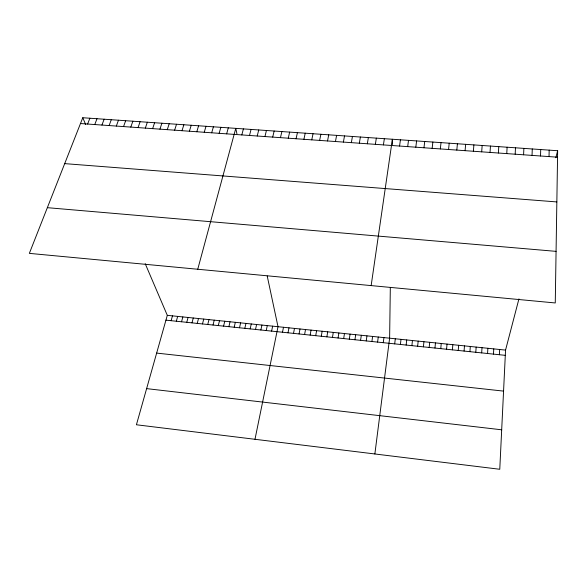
<?xml version="1.0" encoding="UTF-8"?>
<svg xmlns="http://www.w3.org/2000/svg" width="587" height="587" viewBox="0 0 587 587"><rect width="100%" height="100%" fill="white"/><g stroke="black" fill="none" stroke-linecap="round" stroke-linejoin="round"><path stroke-width="0.88" d="M390.318 287.608L389.621 338.185L374.866 453.971M392.307 144.659L392.38 139.244L371.153 285.598M557.65 150.727L555.265 302.958L29.35 253.371L82.767 117.73L557.65 150.727L555.816 157.734M549.028 156.59L549.168 150.133M540.524 155.995L540.715 149.546M532.049 155.394L532.277 148.959M523.597 154.799L523.868 148.379M518.937 298.886L505.554 350.101L499.772 469.27L136.419 424.768L167.302 315.329L145.209 263.688M515.173 154.205L515.481 147.792M499.376 354.724L499.654 349.5M506.764 153.611L507.117 147.212M493.469 354.108L493.762 348.891M487.562 353.499L487.878 348.289M498.385 153.016L498.774 146.633M481.678 352.89L482.008 347.687M490.028 152.429L490.461 146.053M475.8 352.281L476.152 347.078M469.93 351.672L470.304 346.484M481.685 151.842L482.162 145.481M464.075 351.063L464.471 345.882M473.371 151.255L473.892 144.908M458.227 350.461L458.645 345.281M452.401 349.852L452.834 344.686M446.575 349.25L447.03 344.085M465.087 150.668L465.638 144.329M440.764 348.649L441.241 343.49M456.818 150.089L457.412 143.764M434.967 348.047L435.459 342.896M429.178 347.445L429.691 342.309M448.571 149.509L449.202 143.191M423.403 346.851L423.931 341.715M440.345 148.929L441.02 142.619M417.636 346.249L418.186 341.12M411.883 345.655L412.456 340.533M432.149 148.35L432.861 142.054M406.138 345.061L406.725 339.946M400.4 344.466L401.016 339.359M423.968 147.77L424.717 141.489M394.684 343.872L395.308 338.772M415.809 147.198L416.601 140.924M383.267 342.691L383.935 337.606M407.679 146.625L408.508 140.359M377.58 342.096L378.27 337.019M399.564 146.053L400.429 139.801M371.901 341.509L372.606 336.439M366.237 340.922L366.956 335.859M360.579 340.335L361.321 335.28M354.93 339.748L355.693 334.7M383.406 144.908L384.353 138.686M349.294 339.169L350.079 334.12M343.674 338.582L344.474 333.548M375.364 144.343L376.34 138.128M338.061 338.002L338.875 332.968M367.337 143.778L368.357 137.571M332.455 337.422L333.291 332.396M359.332 143.213L360.389 137.02M326.864 336.843L327.715 331.824M321.28 336.263L322.153 331.251M315.711 335.683L316.598 330.679M351.349 142.648L352.442 136.47M310.149 335.104L311.051 330.107M343.388 142.091L344.518 135.92M304.594 334.531L305.519 329.542M299.054 333.959L300.001 328.977M335.448 141.526L336.615 135.37M293.522 333.387L294.483 328.404M288.004 332.814L288.987 327.839M327.531 140.968L328.735 134.819M319.636 140.41L320.876 134.276M282.494 332.242L283.492 327.275M254.985 439.289L278.011 326.71L267.21 275.993M271.612 331.112L272.647 326.159M311.763 139.86L313.04 133.733M266.234 330.554L267.283 325.609M303.905 139.302L305.218 133.183M260.87 329.997L261.934 325.059M255.514 329.446L256.6 324.508M296.075 138.752L297.418 132.647M250.165 328.889L251.265 323.965M288.261 138.202L289.64 132.104M244.83 328.338L245.946 323.415M239.503 327.781L240.641 322.872M280.469 137.651L281.885 131.569M234.191 327.23L235.336 322.329M272.698 137.101L274.151 131.026M228.879 326.68L230.045 321.779M223.581 326.13L224.762 321.236M218.298 325.587L219.494 320.7M264.942 136.558L266.432 130.49M213.015 325.037L214.233 320.157M257.216 136.008L258.735 129.954M207.747 324.494L208.979 319.614M202.486 323.943L203.74 319.079M249.504 135.465L251.06 129.426M197.239 323.4L198.501 318.543M192 322.857L193.277 318M241.815 134.922L243.407 128.891M186.769 322.314L188.067 317.464M197.753 269.25L235.769 128.362L236.913 133.719M181.544 321.779L182.858 316.929M226.641 133.851L228.299 127.841M176.335 321.236L177.663 316.4M171.133 320.693L172.475 315.865M219.149 133.322L220.844 127.328M211.687 132.801L213.411 126.807M204.239 132.273L205.993 126.293M196.806 131.752L198.597 125.779M189.396 131.224L191.223 125.266M182.007 130.703L183.863 124.752M174.632 130.182L176.518 124.246M167.28 129.668L169.195 123.74M159.943 129.147L161.895 123.226M152.627 128.634L154.608 122.72M145.334 128.12L147.344 122.221M138.055 127.606L140.095 121.714M130.791 127.093L132.867 121.215M123.549 126.579L125.655 120.709M116.329 126.073L118.464 120.21M109.123 125.567L111.288 119.711M101.933 125.06L104.134 119.212M94.764 124.554L96.994 118.721M87.617 124.048L89.87 118.222M80.478 123.541L557.547 157.191M64.695 163.626L556.85 201.928M47.349 207.673L556.072 251.361M167.302 315.329L505.554 350.101M165.938 320.157L505.304 355.34M156.641 353.095L503.565 391.111M146.618 388.623L501.687 429.801M82.767 117.73L85.673 124.525"/></g></svg>
